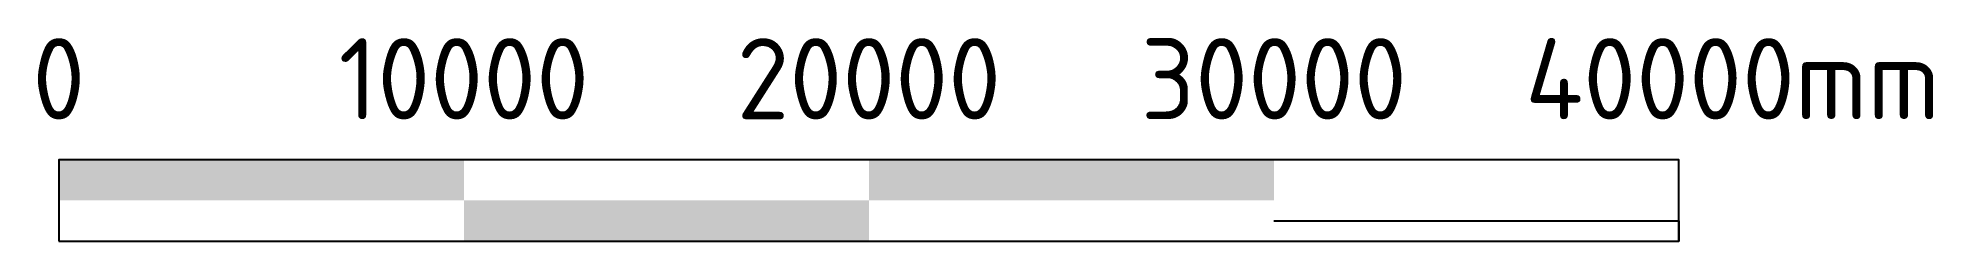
# Model space of a CAD drawing. Extents: x -0.5 to 46.3, y 0 to 5.
import ezdxf
from ezdxf.enums import TextEntityAlignment as Align

# ---------------------------------------------------------------- set-up
doc = ezdxf.new("R2010")
doc.units = 0
doc.header["$LTSCALE"] = 0.2
doc.styles.add('NLCS-ISO', font='NLCS-ISO.ttf')

msp = doc.modelspace()

# ---------------------------------------------------------------- linework, layer by layer
at = {"const_width": 1, "flags": 128}
for points in [[(0, 1.5), (10, 1.5)], [(20, 1.5), (30, 1.5)], [(10, 0.5), (20, 0.5)]]:
    msp.add_lwpolyline(points, dxfattribs=at)
at = {"flags": 128}
msp.add_lwpolyline([(0, 0), (40, 0), (40, 2), (0, 2)], close=True, dxfattribs=at)
msp.add_lwpolyline([(30, 0.5), (40, 0.5), (40, 0)], dxfattribs=at)

# ---------------------------------------------------------------- texts
at = {"style": 'NLCS-ISO'}
for s, p in [('0', (0, 3)), ('10000', (10, 3)), ('20000', (20, 3)), ('30000', (30, 3)), ('40000mm', (41.329, 3))]:
    msp.add_text(s, height=2, dxfattribs=at).set_placement(p, align=Align.CENTER)

doc.saveas('drawing.dxf')
